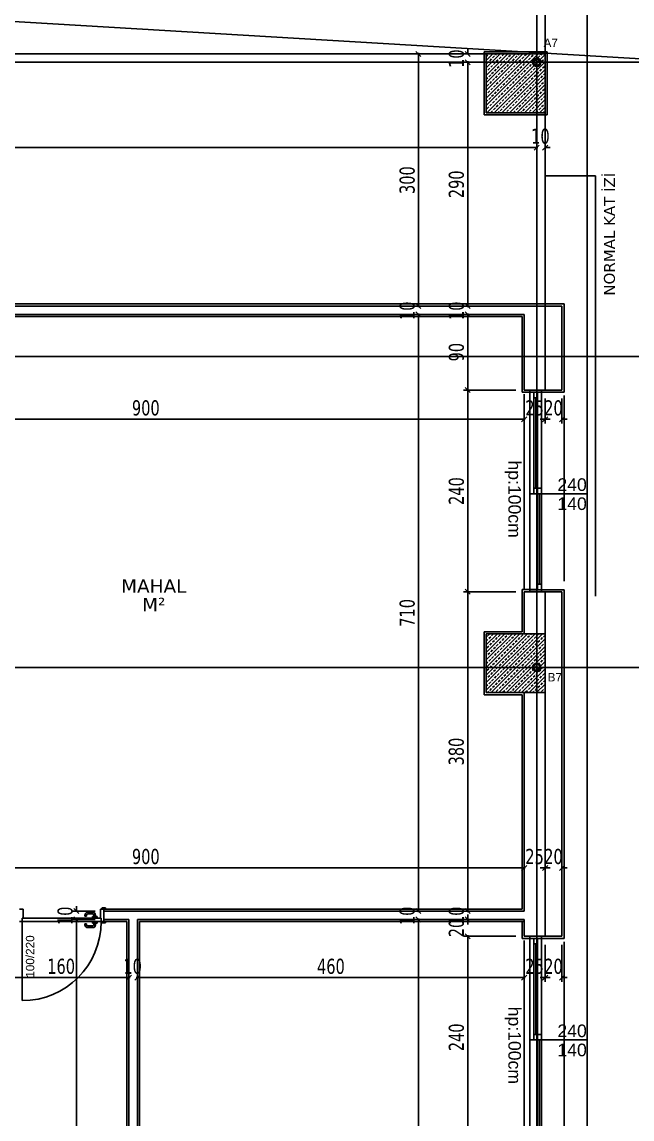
# Model space of a CAD drawing. Header units: millimetres. Extents: x 43168.9 to 43194.6, y -25545.1 to -25543.4.
# Drawn here: x 43173.2434 to 43173.3885, y -25544.0914 to -25543.8303 of the extents above; entities that cross this region are included whole.
import ezdxf
from ezdxf.enums import TextEntityAlignment as Align

# ---------------------------------------------------------------- set-up
doc = ezdxf.new("R2010")
doc.units = ezdxf.units.MM
doc.header["$LTSCALE"] = 200
for name, pattern in [('DASHDOT', [1, 0.5, -0.25, 0, -0.25]), ('DASHDOT2', [0.5, 0.25, -0.125, 0, -0.125]), ('DOT2', [0.125, 0, -0.125])]:
    doc.linetypes.add(name, pattern=pattern)
for name, color, linetype in [('aks_sgh', 5, 'DASHDOT2'), ('cam_sgh', 1, 'Continuous'), ('dograma_sgh', 43, 'Continuous'), ('duv_sgh', 4, 'Continuous'), ('gor-4_sgh', 17, 'Continuous'), ('izd.tas.ust_sgh', 213, 'DOT2'), ('kolon-b.a_sgh', 6, 'Continuous'), ('olcudis_sgh', 185, 'Continuous'), ('olcuic_sgh', 183, 'Continuous'), ('poz_sgh', 12, 'Continuous'), ('siva_sgh', 145, 'Continuous'), ('tarama-betonarme_sgh', 223, 'Continuous'), ('yapi-yaklasma_sgh', 41, 'DASHDOT'), ('yazi-merdi_sgh', 9, 'Continuous')]:
    doc.layers.add(name, color=color, linetype=linetype)
doc.styles.add('1-200', font='arial.ttf', dxfattribs={"height": 60})
doc.styles.add('dim', font='VERDANA.TTF', dxfattribs={"width": 0.7})
doc.styles.add('text1', font='VERDANA.TTF')
doc.styles.add('text2', font='arial.ttf')

msp = doc.modelspace()

# ---------------------------------------------------------------- hatches: boundary and pattern name
h = msp.add_hatch(color=256)
edge = h.paths.add_edge_path()
edge.add_arc((43173.36588, -25543.83992), 0.001, 0, 360)
edge = h.paths.add_edge_path(flags=16)
edge.add_arc((43173.36588, -25543.83992), 0.00075, 0, 360)
h = msp.add_hatch(color=256)
edge = h.paths.add_edge_path()
edge.add_arc((43173.36588, -25543.98392), 0.001, 0, 360)
edge = h.paths.add_edge_path(flags=16)
edge.add_arc((43173.36588, -25543.98392), 0.00075, 0, 360)

# ---------------------------------------------------------------- linework, layer by layer
at = {"color": 0, "linetype": 'ByBlock', "lineweight": -2}
for p, q in [((43173.33834, -25543.83852), (43173.33714, -25543.83732)), ((43173.34885, -25543.83732), (43173.35005, -25543.83852)), ((43173.35005, -25543.84052), (43173.34885, -25543.83932)), ((43173.35005, -25543.84052), (43173.34885, -25543.83932)), ((43173.36608, -25543.83972), (43173.36568, -25543.83972)), ((43173.36568, -25543.83972), (43173.36568, -25543.84012)), ((43173.36568, -25543.84012), (43173.36608, -25543.84012)), ((43173.36595, -25543.83985), (43173.36581, -25543.83999)), ((43173.36595, -25543.83999), (43173.36581, -25543.83985)), ((43173.36608, -25543.84012), (43173.36608, -25543.83972)), ((43173.36528, -25543.8608), (43173.36648, -25543.8596)), ((43173.36528, -25543.8608), (43173.36648, -25543.8596)), ((43173.36848, -25543.8596), (43173.36728, -25543.8608)), ((43173.33714, -25543.89732), (43173.33834, -25543.89852)), ((43173.33714, -25543.89732), (43173.33834, -25543.89852)), ((43173.33834, -25543.90052), (43173.33714, -25543.89932)), ((43173.33834, -25543.90052), (43173.33714, -25543.89932)), ((43173.34885, -25543.89732), (43173.35005, -25543.89852)), ((43173.34885, -25543.89732), (43173.35005, -25543.89852)), ((43173.35005, -25543.90052), (43173.34885, -25543.89932)), ((43173.35005, -25543.90052), (43173.34885, -25543.89932)), ((43173.34885, -25543.91732), (43173.35005, -25543.91852)), ((43173.35005, -25543.91852), (43173.34885, -25543.91732)), ((43173.36228, -25543.92546), (43173.36348, -25543.92426)), ((43173.36228, -25543.92546), (43173.36348, -25543.92426)), ((43173.36728, -25543.92546), (43173.36848, -25543.92426)), ((43173.36848, -25543.92426), (43173.36728, -25543.92546)), ((43173.37248, -25543.92426), (43173.37128, -25543.92546)), ((43173.34885, -25543.96532), (43173.35005, -25543.96652)), ((43173.35005, -25543.96652), (43173.34885, -25543.96532)), ((43173.36608, -25543.98372), (43173.36568, -25543.98372)), ((43173.36568, -25543.98372), (43173.36568, -25543.98412)), ((43173.36568, -25543.98412), (43173.36608, -25543.98412)), ((43173.36595, -25543.98385), (43173.36581, -25543.98399)), ((43173.36595, -25543.98399), (43173.36581, -25543.98385)), ((43173.36608, -25543.98412), (43173.36608, -25543.98372)), ((43173.36228, -25544.03223), (43173.36348, -25544.03103)), ((43173.36228, -25544.03223), (43173.36348, -25544.03103)), ((43173.36848, -25544.03103), (43173.36728, -25544.03223)), ((43173.36728, -25544.03223), (43173.36848, -25544.03103)), ((43173.37248, -25544.03103), (43173.37128, -25544.03223)), ((43173.25578, -25544.04132), (43173.25698, -25544.04252)), ((43173.33714, -25544.04132), (43173.33834, -25544.04252)), ((43173.33714, -25544.04132), (43173.33834, -25544.04252)), ((43173.34885, -25544.04132), (43173.35005, -25544.04252)), ((43173.34885, -25544.04132), (43173.35005, -25544.04252)), ((43173.25698, -25544.04452), (43173.25578, -25544.04332)), ((43173.25698, -25544.04452), (43173.25578, -25544.04332)), ((43173.33834, -25544.04452), (43173.33714, -25544.04332)), ((43173.33834, -25544.04452), (43173.33714, -25544.04332)), ((43173.35005, -25544.04452), (43173.34885, -25544.04332)), ((43173.34885, -25544.04332), (43173.35005, -25544.04452)), ((43173.35005, -25544.04852), (43173.34885, -25544.04732)), ((43173.35005, -25544.04852), (43173.34885, -25544.04732)), ((43173.26828, -25544.05836), (43173.26948, -25544.05716)), ((43173.26828, -25544.05836), (43173.26948, -25544.05716)), ((43173.27148, -25544.05716), (43173.27028, -25544.05836)), ((43173.27148, -25544.05716), (43173.27028, -25544.05836)), ((43173.36228, -25544.05836), (43173.36348, -25544.05716)), ((43173.36228, -25544.05836), (43173.36348, -25544.05716)), ((43173.36728, -25544.05836), (43173.36848, -25544.05716)), ((43173.36848, -25544.05716), (43173.36728, -25544.05836)), ((43173.37248, -25544.05716), (43173.37128, -25544.05836))]:
    msp.add_line(p, q, dxfattribs=at)
at = {"color": 0, "linetype": 'Continuous', "lineweight": -2}
for centre, radius in [((43173.36588, -25543.83992), 0.001), ((43173.36588, -25543.83992), 0.00075), ((43173.36588, -25543.98392), 0.001), ((43173.36588, -25543.98392), 0.00075)]:
    msp.add_circle(centre, radius, dxfattribs=at)
at = {"layer": 'aks_sgh'}
for p, q in [((43173.36588, -25543.74092), (43173.36588, -25544.60992)), ((43173.37788, -25543.74092), (43173.37788, -25544.60992)), ((43173.44688, -25543.83992), (43172.64488, -25543.83992)), ((43173.44688, -25543.90991), (43172.64488, -25543.90991)), ((43173.44688, -25543.98392), (43172.64488, -25543.98392))]:
    msp.add_line(p, q, dxfattribs=at)
at = {"layer": 'cam_sgh'}
for p, q in [((43173.19288, -25543.83792), (43173.35388, -25543.83792)), ((43173.19288, -25543.83992), (43173.35388, -25543.83992)), ((43173.36588, -25543.89792), (43173.36588, -25543.85192)), ((43173.36788, -25543.89792), (43173.36788, -25543.85192)), ((43173.36588, -25543.89792), (43173.36588, -25543.86292)), ((43173.36564, -25543.94125), (43173.36564, -25543.91974)), ((43173.36652, -25543.9641), (43173.36652, -25543.94258)), ((43173.36564, -25544.07125), (43173.36564, -25544.04974)), ((43173.36652, -25544.0941), (43173.36652, -25544.07258))]:
    msp.add_line(p, q, dxfattribs=at)
at = {"layer": 'dograma_sgh'}
for p, q in [((43173.36424, -25543.91792), (43173.36424, -25543.91841)), ((43173.36697, -25543.91792), (43173.36424, -25543.91792)), ((43173.36424, -25543.91841), (43173.36697, -25543.91841)), ((43173.36515, -25543.91974), (43173.36515, -25543.91841)), ((43173.36515, -25543.91841), (43173.36606, -25543.91841)), ((43173.36606, -25543.91974), (43173.36515, -25543.91974)), ((43173.36606, -25543.91841), (43173.36606, -25543.91974)), ((43173.36697, -25543.91841), (43173.36697, -25543.91792)), ((43173.36515, -25543.94258), (43173.36515, -25543.94125)), ((43173.36515, -25543.94125), (43173.36606, -25543.94125)), ((43173.36606, -25543.94258), (43173.36515, -25543.94258)), ((43173.36606, -25543.94125), (43173.36606, -25543.94258)), ((43173.36606, -25543.94258), (43173.36606, -25543.94125)), ((43173.36606, -25543.94125), (43173.36697, -25543.94125)), ((43173.36697, -25543.94258), (43173.36606, -25543.94258)), ((43173.36697, -25543.94125), (43173.36697, -25543.94258)), ((43173.36606, -25543.96543), (43173.36606, -25543.9641)), ((43173.36606, -25543.9641), (43173.36697, -25543.9641)), ((43173.36697, -25543.9641), (43173.36697, -25543.96543)), ((43173.36424, -25543.96543), (43173.36424, -25543.96592)), ((43173.36697, -25543.96543), (43173.36424, -25543.96543)), ((43173.36424, -25543.96592), (43173.36697, -25543.96592)), ((43173.36697, -25543.96543), (43173.36606, -25543.96543)), ((43173.36697, -25543.96592), (43173.36697, -25543.96543)), ((43173.24368, -25544.04142), (43173.24288, -25544.04142)), ((43173.24368, -25544.04362), (43173.24368, -25544.04142)), ((43173.25839, -25544.04312), (43173.25839, -25544.04288)), ((43173.25879, -25544.04288), (43173.25879, -25544.04312)), ((43173.25909, -25544.04218), (43173.26023, -25544.04218)), ((43173.26023, -25544.04258), (43173.25909, -25544.04258)), ((43173.26053, -25544.04322), (43173.26053, -25544.04288)), ((43173.26093, -25544.04288), (43173.26093, -25544.04322)), ((43173.26208, -25544.04362), (43173.26208, -25544.04142)), ((43173.26208, -25544.04142), (43173.26288, -25544.04142)), ((43173.26248, -25544.04112), (43173.26238, -25544.04142)), ((43173.26338, -25544.04142), (43173.26238, -25544.04142)), ((43173.26328, -25544.04112), (43173.26248, -25544.04112)), ((43173.26288, -25544.04142), (43173.26288, -25544.04442)), ((43173.26328, -25544.04112), (43173.26338, -25544.04142)), ((43173.24288, -25544.04442), (43173.24348, -25544.04442)), ((43173.24348, -25544.04442), (43173.24348, -25544.04362)), ((43173.24348, -25544.04362), (43173.26228, -25544.04362)), ((43173.24348, -25544.04412), (43173.24348, -25544.04362)), ((43173.24348, -25544.04362), (43173.24368, -25544.04362)), ((43173.24348, -25544.04442), (43173.24348, -25544.04412)), ((43173.26228, -25544.04442), (43173.24348, -25544.04442)), ((43173.25879, -25544.04312), (43173.25839, -25544.04312)), ((43173.25879, -25544.04492), (43173.25839, -25544.04492)), ((43173.25839, -25544.04492), (43173.25839, -25544.04516)), ((43173.25879, -25544.04516), (43173.25879, -25544.04492)), ((43173.26023, -25544.04546), (43173.25909, -25544.04546)), ((43173.26128, -25544.04322), (43173.26018, -25544.04322)), ((43173.26018, -25544.04322), (43173.26018, -25544.04362)), ((43173.26018, -25544.04482), (43173.26018, -25544.04442)), ((43173.26128, -25544.04482), (43173.26018, -25544.04482)), ((43173.26053, -25544.04482), (43173.26053, -25544.04516)), ((43173.26093, -25544.04516), (43173.26093, -25544.04482)), ((43173.26128, -25544.04362), (43173.26128, -25544.04322)), ((43173.26128, -25544.04442), (43173.26128, -25544.04482)), ((43173.26228, -25544.04362), (43173.26208, -25544.04362)), ((43173.26228, -25544.04362), (43173.26228, -25544.04442)), ((43173.26228, -25544.04412), (43173.26228, -25544.04362)), ((43173.26228, -25544.04442), (43173.26228, -25544.04412)), ((43173.26288, -25544.04442), (43173.26228, -25544.04442)), ((43173.26248, -25544.04472), (43173.26238, -25544.04442)), ((43173.26338, -25544.04442), (43173.26238, -25544.04442)), ((43173.26328, -25544.04472), (43173.26248, -25544.04472)), ((43173.26328, -25544.04472), (43173.26338, -25544.04442)), ((43173.25909, -25544.04586), (43173.26023, -25544.04586)), ((43173.36424, -25544.04792), (43173.36424, -25544.04841)), ((43173.36697, -25544.04792), (43173.36424, -25544.04792)), ((43173.36697, -25544.04841), (43173.36697, -25544.04792)), ((43173.36424, -25544.04841), (43173.36697, -25544.04841)), ((43173.36515, -25544.04974), (43173.36515, -25544.04841)), ((43173.36515, -25544.04841), (43173.36606, -25544.04841)), ((43173.36606, -25544.04974), (43173.36515, -25544.04974)), ((43173.36606, -25544.04841), (43173.36606, -25544.04974)), ((43173.36515, -25544.07258), (43173.36515, -25544.07125)), ((43173.36515, -25544.07125), (43173.36606, -25544.07125)), ((43173.36606, -25544.07125), (43173.36606, -25544.07258)), ((43173.36606, -25544.07258), (43173.36606, -25544.07125)), ((43173.36606, -25544.07125), (43173.36697, -25544.07125)), ((43173.36697, -25544.07125), (43173.36697, -25544.07258)), ((43173.36606, -25544.07258), (43173.36515, -25544.07258)), ((43173.36697, -25544.07258), (43173.36606, -25544.07258))]:
    msp.add_line(p, q, dxfattribs=at)
at = {"layer": 'dograma_sgh', "color": 145}
msp.add_line((43173.24348, -25544.06322), (43173.24348, -25544.04442), dxfattribs=at)
at = {"layer": 'dograma_sgh'}
for centre, radius, start, end in [((43173.25909, -25544.04288), 0.0007, 90, 180), ((43173.25909, -25544.04288), 0.0003, 90, 180), ((43173.26023, -25544.04288), 0.0007, 0, 90), ((43173.26023, -25544.04288), 0.0003, 0, 90), ((43173.25909, -25544.04516), 0.0007, 180, 270), ((43173.25909, -25544.04516), 0.0003, 180, 270), ((43173.26023, -25544.04516), 0.0003, 270, 360), ((43173.26023, -25544.04516), 0.0007, 270, 360)]:
    msp.add_arc(centre, radius, start, end, dxfattribs=at)
at = {"layer": 'dograma_sgh', "color": 145}
msp.add_arc((43173.24348, -25544.04442), 0.0188, 270, 0, dxfattribs=at)
at = {"layer": 'duv_sgh'}
for p, q in [((43173.18088, -25543.89792), (43173.36288, -25543.89792)), ((43173.36288, -25543.89792), (43173.37188, -25543.89792)), ((43173.36788, -25543.89792), (43173.36788, -25543.91792)), ((43173.37188, -25543.89792), (43173.37188, -25543.91792)), ((43173.18288, -25543.89992), (43173.36288, -25543.89992)), ((43173.36288, -25543.89992), (43173.36288, -25543.91792)), ((43173.36288, -25543.91792), (43173.36788, -25543.91792)), ((43173.36788, -25543.91792), (43173.37188, -25543.91792)), ((43173.36288, -25543.96592), (43173.36288, -25543.97592)), ((43173.36288, -25543.96592), (43173.37188, -25543.96592)), ((43173.36788, -25543.96592), (43173.36788, -25543.97592)), ((43173.37188, -25543.96592), (43173.37188, -25544.04792)), ((43173.36288, -25543.98992), (43173.36288, -25544.04192)), ((43173.36788, -25543.98992), (43173.36788, -25544.04792)), ((43173.26288, -25544.04142), (43173.26288, -25544.04442)), ((43173.26288, -25544.04192), (43173.36288, -25544.04192)), ((43173.26288, -25544.04392), (43173.26888, -25544.04392)), ((43173.26888, -25544.04392), (43173.26888, -25544.13192)), ((43173.27088, -25544.04392), (43173.36288, -25544.04392)), ((43173.27088, -25544.04392), (43173.27088, -25544.13192)), ((43173.36288, -25544.04392), (43173.36288, -25544.04792)), ((43173.36288, -25544.04792), (43173.36788, -25544.04792)), ((43173.36788, -25544.04792), (43173.37188, -25544.04792))]:
    msp.add_line(p, q, dxfattribs=at)
at = {"layer": 'gor-4_sgh'}
for p, q in [((43173.36288, -25543.91892), (43173.36288, -25543.96543)), ((43173.36424, -25543.91858), (43173.36424, -25543.96543)), ((43173.36515, -25543.94125), (43173.36515, -25543.91974)), ((43173.36606, -25543.94125), (43173.36606, -25543.91974)), ((43173.36697, -25543.94125), (43173.36697, -25543.91827)), ((43173.37238, -25543.96343), (43173.37238, -25543.91925)), ((43173.36606, -25543.9641), (43173.36606, -25543.94258)), ((43173.36697, -25543.9641), (43173.36697, -25543.94258)), ((43173.36288, -25544.04892), (43173.36288, -25544.09543)), ((43173.36424, -25544.04858), (43173.36424, -25544.09543)), ((43173.36515, -25544.07125), (43173.36515, -25544.04974)), ((43173.36606, -25544.07125), (43173.36606, -25544.04974)), ((43173.36697, -25544.07125), (43173.36697, -25544.04827)), ((43173.37238, -25544.09343), (43173.37238, -25544.04925)), ((43173.36606, -25544.0941), (43173.36606, -25544.07258)), ((43173.36697, -25544.0941), (43173.36697, -25544.07258))]:
    msp.add_line(p, q, dxfattribs=at)
at = {"layer": 'izd.tas.ust_sgh'}
for p, q in [((43173.36788, -25543.80792), (43173.36788, -25543.86693)), ((43173.36788, -25543.86693), (43173.37988, -25543.86693)), ((43173.37988, -25543.86693), (43173.37988, -25544.46492))]:
    msp.add_line(p, q, dxfattribs=at)
at = {"layer": 'kolon-b.a_sgh'}
for p, q in [((43173.35388, -25543.83792), (43173.36788, -25543.83792)), ((43173.35388, -25543.85192), (43173.35388, -25543.83792)), ((43173.36788, -25543.83792), (43173.36788, -25543.85192)), ((43173.36788, -25543.85192), (43173.35388, -25543.85192)), ((43173.35388, -25543.97592), (43173.36788, -25543.97592)), ((43173.35388, -25543.98992), (43173.35388, -25543.97592)), ((43173.36788, -25543.97592), (43173.36788, -25543.98992)), ((43173.36788, -25543.98992), (43173.35388, -25543.98992))]:
    msp.add_line(p, q, dxfattribs=at)
at = {"layer": 'olcudis_sgh'}
for p, q in [((43173.18263, -25544.03163), (43173.36313, -25544.03163)), ((43173.36288, -25544.03163), (43173.36168, -25544.03163)), ((43173.36288, -25544.03992), (43173.36288, -25544.03063)), ((43173.36288, -25544.03992), (43173.36288, -25544.03063)), ((43173.36788, -25544.03163), (43173.36668, -25544.03163)), ((43173.36788, -25544.03992), (43173.36788, -25544.03063)), ((43173.36788, -25544.03992), (43173.36788, -25544.03063)), ((43173.36788, -25544.03163), (43173.36908, -25544.03163)), ((43173.37188, -25544.03992), (43173.37188, -25544.03063)), ((43173.37188, -25544.03163), (43173.37308, -25544.03163))]:
    msp.add_line(p, q, dxfattribs=at)
at = {"layer": 'olcuic_sgh'}
for p, q in [((43173.34945, -25543.83792), (43173.34945, -25543.83672)), ((43173.3398, -25543.83792), (43173.33674, -25543.83792)), ((43173.33774, -25543.83767), (43173.33774, -25543.89817)), ((43173.35188, -25543.83792), (43173.34845, -25543.83792)), ((43173.35188, -25543.83992), (43173.34845, -25543.83992)), ((43173.35188, -25543.83992), (43173.34845, -25543.83992)), ((43173.34945, -25543.83967), (43173.34945, -25543.89817)), ((43173.34945, -25543.83992), (43173.34945, -25543.84112)), ((43173.00263, -25543.8602), (43173.36613, -25543.8602)), ((43173.36588, -25543.8602), (43173.36468, -25543.8602)), ((43173.36588, -25543.8602), (43173.36588, -25543.8612)), ((43173.36588, -25543.8602), (43173.36588, -25543.8612)), ((43173.36788, -25543.8602), (43173.36788, -25543.8612)), ((43173.36788, -25543.8602), (43173.36908, -25543.8602)), ((43173.33774, -25543.89792), (43173.33774, -25543.89672)), ((43173.34945, -25543.89792), (43173.34945, -25543.89672)), ((43173.3398, -25543.89792), (43173.33674, -25543.89792)), ((43173.3398, -25543.89792), (43173.33674, -25543.89792)), ((43173.36145, -25543.89792), (43173.34845, -25543.89792)), ((43173.36145, -25543.89792), (43173.34845, -25543.89792)), ((43173.34974, -25543.89992), (43173.33674, -25543.89992)), ((43173.34974, -25543.89992), (43173.33674, -25543.89992)), ((43173.33774, -25543.89967), (43173.33774, -25544.04217)), ((43173.33774, -25543.89992), (43173.33774, -25543.90112)), ((43173.36088, -25543.89992), (43173.34845, -25543.89992)), ((43173.36088, -25543.89992), (43173.34845, -25543.89992)), ((43173.34945, -25543.89967), (43173.34945, -25543.91817)), ((43173.34945, -25543.89992), (43173.34945, -25543.90112)), ((43173.34945, -25543.91767), (43173.34945, -25543.96617)), ((43173.36088, -25543.91792), (43173.34845, -25543.91792)), ((43173.36088, -25543.91792), (43173.34845, -25543.91792)), ((43173.36288, -25543.91992), (43173.36288, -25543.92586)), ((43173.36288, -25543.91992), (43173.36288, -25543.92586)), ((43173.36788, -25543.91992), (43173.36788, -25543.92586)), ((43173.36788, -25543.91992), (43173.36788, -25543.92586)), ((43173.37188, -25543.91992), (43173.37188, -25543.92586)), ((43173.36313, -25543.92486), (43173.18263, -25543.92486)), ((43173.36288, -25543.92486), (43173.36168, -25543.92486)), ((43173.36788, -25543.92486), (43173.36668, -25543.92486)), ((43173.36788, -25543.92486), (43173.36908, -25543.92486)), ((43173.37188, -25543.92486), (43173.37308, -25543.92486)), ((43173.36088, -25543.96592), (43173.34845, -25543.96592)), ((43173.36088, -25543.96592), (43173.34845, -25543.96592)), ((43173.34945, -25543.96567), (43173.34945, -25544.04217)), ((43173.26088, -25544.04192), (43173.25538, -25544.04192)), ((43173.25638, -25544.04192), (43173.25638, -25544.04072)), ((43173.34974, -25544.04192), (43173.33674, -25544.04192)), ((43173.34974, -25544.04192), (43173.33674, -25544.04192)), ((43173.33774, -25544.04192), (43173.33774, -25544.04072)), ((43173.36088, -25544.04192), (43173.34845, -25544.04192)), ((43173.36088, -25544.04192), (43173.34845, -25544.04192)), ((43173.34945, -25544.04192), (43173.34945, -25544.04072)), ((43173.34945, -25544.04392), (43173.34945, -25544.04272)), ((43173.26088, -25544.04392), (43173.25538, -25544.04392)), ((43173.26088, -25544.04392), (43173.25538, -25544.04392)), ((43173.25638, -25544.04367), (43173.25638, -25544.15617)), ((43173.25638, -25544.04392), (43173.25638, -25544.04512)), ((43173.34974, -25544.04392), (43173.33674, -25544.04392)), ((43173.34974, -25544.04392), (43173.33674, -25544.04392)), ((43173.33774, -25544.04367), (43173.33774, -25544.15417)), ((43173.33774, -25544.04392), (43173.33774, -25544.04512)), ((43173.36088, -25544.04392), (43173.34845, -25544.04392)), ((43173.36088, -25544.04392), (43173.34845, -25544.04392)), ((43173.34945, -25544.04392), (43173.34945, -25544.04512)), ((43173.26888, -25544.04592), (43173.26888, -25544.05876)), ((43173.26888, -25544.04592), (43173.26888, -25544.05876)), ((43173.27088, -25544.04592), (43173.27088, -25544.05876)), ((43173.27088, -25544.04592), (43173.27088, -25544.05876)), ((43173.36088, -25544.04792), (43173.34845, -25544.04792)), ((43173.36088, -25544.04792), (43173.34845, -25544.04792)), ((43173.34945, -25544.04767), (43173.34945, -25544.09617)), ((43173.34945, -25544.04792), (43173.34945, -25544.04912)), ((43173.36288, -25544.04992), (43173.36288, -25544.05876)), ((43173.36288, -25544.04992), (43173.36288, -25544.05876)), ((43173.36788, -25544.04992), (43173.36788, -25544.05876)), ((43173.36788, -25544.04992), (43173.36788, -25544.05876)), ((43173.37188, -25544.04992), (43173.37188, -25544.05876)), ((43173.26913, -25544.05776), (43173.23663, -25544.05776)), ((43173.26888, -25544.05776), (43173.26768, -25544.05776)), ((43173.36313, -25544.05776), (43173.27063, -25544.05776)), ((43173.27088, -25544.05776), (43173.27208, -25544.05776)), ((43173.36288, -25544.05776), (43173.36168, -25544.05776)), ((43173.36788, -25544.05776), (43173.36668, -25544.05776)), ((43173.36788, -25544.05776), (43173.36908, -25544.05776)), ((43173.37188, -25544.05776), (43173.37308, -25544.05776))]:
    msp.add_line(p, q, dxfattribs=at)
at = {"layer": 'poz_sgh'}
for p, q in [((43173.36439, -25543.94258), (43173.37797, -25543.94258)), ((43173.36439, -25544.07258), (43173.37797, -25544.07258))]:
    msp.add_line(p, q, dxfattribs=at)
at = {"layer": 'siva_sgh'}
for p, q in [((43173.35338, -25543.83742), (43173.36838, -25543.83742)), ((43173.35338, -25543.85242), (43173.35338, -25543.83742)), ((43173.36838, -25543.83742), (43173.36838, -25543.85242)), ((43173.36838, -25543.85242), (43173.35338, -25543.85242)), ((43173.18088, -25543.89742), (43173.37188, -25543.89742)), ((43173.37188, -25543.89742), (43173.37238, -25543.89742)), ((43173.37238, -25543.89742), (43173.37238, -25543.91792)), ((43173.36238, -25543.90042), (43173.18338, -25543.90042)), ((43173.36238, -25543.90042), (43173.36238, -25543.91792)), ((43173.36238, -25543.91792), (43173.36238, -25543.91842)), ((43173.36238, -25543.91842), (43173.36515, -25543.91842)), ((43173.37238, -25543.91842), (43173.36606, -25543.91842)), ((43173.37238, -25543.91792), (43173.37238, -25543.91842)), ((43173.36238, -25543.97542), (43173.36238, -25543.96542)), ((43173.36238, -25543.96542), (43173.36606, -25543.96542)), ((43173.36697, -25543.96543), (43173.37188, -25543.96543)), ((43173.37188, -25543.96543), (43173.37238, -25543.96543)), ((43173.37238, -25543.96543), (43173.37238, -25544.04792)), ((43173.35338, -25543.99042), (43173.35338, -25543.97542)), ((43173.35338, -25543.97542), (43173.36238, -25543.97542)), ((43173.36238, -25543.99042), (43173.35338, -25543.99042)), ((43173.36238, -25544.04142), (43173.36238, -25543.99042)), ((43173.26288, -25544.04142), (43173.36238, -25544.04142)), ((43173.26288, -25544.04442), (43173.26838, -25544.04442)), ((43173.26838, -25544.04442), (43173.26838, -25544.13192)), ((43173.36288, -25544.04442), (43173.27138, -25544.04442)), ((43173.27138, -25544.04442), (43173.27138, -25544.13192)), ((43173.36238, -25544.04442), (43173.36238, -25544.04842)), ((43173.37238, -25544.04792), (43173.37238, -25544.04842)), ((43173.36238, -25544.04842), (43173.36515, -25544.04842)), ((43173.37238, -25544.04842), (43173.36697, -25544.04842))]:
    msp.add_line(p, q, dxfattribs=at)
at = {"layer": 'tarama-betonarme_sgh'}
for p, q in [((43173.35388, -25543.83945), (43173.35541, -25543.83792)), ((43173.35388, -25543.84125), (43173.35721, -25543.83792)), ((43173.35388, -25543.84304), (43173.359, -25543.83792)), ((43173.35388, -25543.84484), (43173.3608, -25543.83792)), ((43173.35388, -25543.84663), (43173.36259, -25543.83792)), ((43173.35388, -25543.84843), (43173.36439, -25543.83792)), ((43173.35388, -25543.85023), (43173.36619, -25543.83792)), ((43173.35388, -25543.83855), (43173.35424, -25543.83819)), ((43173.35398, -25543.85192), (43173.36788, -25543.83802)), ((43173.35447, -25543.83796), (43173.35451, -25543.83792)), ((43173.35469, -25543.83953), (43173.35514, -25543.83909)), ((43173.35537, -25543.83886), (43173.35582, -25543.83841)), ((43173.35604, -25543.83819), (43173.35631, -25543.83792)), ((43173.35626, -25543.83976), (43173.35671, -25543.83931)), ((43173.35694, -25543.83909), (43173.35739, -25543.83864)), ((43173.35761, -25543.83841), (43173.35806, -25543.83796)), ((43173.35851, -25543.83931), (43173.35896, -25543.83886)), ((43173.35918, -25543.83864), (43173.35963, -25543.83819)), ((43173.35986, -25543.83796), (43173.3599, -25543.83792)), ((43173.36008, -25543.83953), (43173.36053, -25543.83909)), ((43173.36075, -25543.83886), (43173.3612, -25543.83841)), ((43173.36143, -25543.83819), (43173.3617, -25543.83792)), ((43173.36165, -25543.83976), (43173.3621, -25543.83931)), ((43173.36233, -25543.83909), (43173.36277, -25543.83864)), ((43173.363, -25543.83841), (43173.36345, -25543.83796)), ((43173.3639, -25543.83931), (43173.36435, -25543.83886)), ((43173.36457, -25543.83864), (43173.36502, -25543.83819)), ((43173.36524, -25543.83796), (43173.36529, -25543.83792)), ((43173.36547, -25543.83953), (43173.36592, -25543.83909)), ((43173.36614, -25543.83886), (43173.36659, -25543.83841)), ((43173.36682, -25543.83819), (43173.36708, -25543.83792)), ((43173.36704, -25543.83976), (43173.36749, -25543.83931)), ((43173.36771, -25543.83909), (43173.36788, -25543.83892)), ((43173.35402, -25543.84021), (43173.35447, -25543.83976)), ((43173.35424, -25543.84178), (43173.35469, -25543.84133)), ((43173.35492, -25543.84111), (43173.35537, -25543.84066)), ((43173.35559, -25543.84043), (43173.35604, -25543.83998)), ((43173.35578, -25543.85192), (43173.36788, -25543.83982)), ((43173.35582, -25543.842), (43173.35626, -25543.84156)), ((43173.35649, -25543.84133), (43173.35694, -25543.84088)), ((43173.35716, -25543.84066), (43173.35761, -25543.84021)), ((43173.35739, -25543.84223), (43173.35784, -25543.84178)), ((43173.35757, -25543.85192), (43173.36788, -25543.84161)), ((43173.35784, -25543.83998), (43173.35828, -25543.83953)), ((43173.35806, -25543.84156), (43173.35851, -25543.84111)), ((43173.35873, -25543.84088), (43173.35918, -25543.84043)), ((43173.35941, -25543.84021), (43173.35986, -25543.83976)), ((43173.35963, -25543.84178), (43173.36008, -25543.84133)), ((43173.36031, -25543.84111), (43173.36075, -25543.84066)), ((43173.36098, -25543.84043), (43173.36143, -25543.83998)), ((43173.3612, -25543.842), (43173.36165, -25543.84156)), ((43173.36188, -25543.84133), (43173.36233, -25543.84088)), ((43173.36255, -25543.84066), (43173.363, -25543.84021)), ((43173.36277, -25543.84223), (43173.36322, -25543.84178)), ((43173.36322, -25543.83998), (43173.36367, -25543.83953)), ((43173.36345, -25543.84156), (43173.3639, -25543.84111)), ((43173.36412, -25543.84088), (43173.36457, -25543.84043)), ((43173.3648, -25543.84021), (43173.36524, -25543.83976)), ((43173.36502, -25543.84178), (43173.36547, -25543.84133)), ((43173.36569, -25543.84111), (43173.36614, -25543.84066)), ((43173.36637, -25543.84043), (43173.36682, -25543.83998)), ((43173.36659, -25543.842), (43173.36704, -25543.84156)), ((43173.36726, -25543.84133), (43173.36771, -25543.84088)), ((43173.35388, -25543.84214), (43173.35402, -25543.842)), ((43173.35388, -25543.84394), (43173.35424, -25543.84358)), ((43173.35447, -25543.84335), (43173.35492, -25543.8429)), ((43173.35469, -25543.84492), (43173.35514, -25543.84447)), ((43173.35514, -25543.84268), (43173.35559, -25543.84223)), ((43173.35537, -25543.84425), (43173.35582, -25543.8438)), ((43173.35604, -25543.84358), (43173.35649, -25543.84313)), ((43173.35671, -25543.8429), (43173.35716, -25543.84245)), ((43173.35694, -25543.84447), (43173.35739, -25543.84402)), ((43173.35761, -25543.8438), (43173.35806, -25543.84335)), ((43173.35828, -25543.84313), (43173.35873, -25543.84268)), ((43173.35851, -25543.8447), (43173.35896, -25543.84425)), ((43173.35896, -25543.84245), (43173.35941, -25543.842)), ((43173.35918, -25543.84402), (43173.35963, -25543.84358)), ((43173.35937, -25543.85192), (43173.36788, -25543.84341)), ((43173.35986, -25543.84335), (43173.36031, -25543.8429)), ((43173.36008, -25543.84492), (43173.36053, -25543.84447)), ((43173.36053, -25543.84268), (43173.36098, -25543.84223)), ((43173.36075, -25543.84425), (43173.3612, -25543.8438)), ((43173.36143, -25543.84358), (43173.36188, -25543.84313)), ((43173.3621, -25543.8429), (43173.36255, -25543.84245)), ((43173.36233, -25543.84447), (43173.36277, -25543.84402)), ((43173.363, -25543.8438), (43173.36345, -25543.84335)), ((43173.36367, -25543.84313), (43173.36412, -25543.84268)), ((43173.3639, -25543.8447), (43173.36435, -25543.84425)), ((43173.36435, -25543.84245), (43173.3648, -25543.842)), ((43173.36457, -25543.84402), (43173.36502, -25543.84358)), ((43173.36524, -25543.84335), (43173.36569, -25543.8429)), ((43173.36547, -25543.84492), (43173.36592, -25543.84447)), ((43173.36592, -25543.84268), (43173.36637, -25543.84223)), ((43173.36614, -25543.84425), (43173.36659, -25543.8438)), ((43173.36682, -25543.84358), (43173.36726, -25543.84313)), ((43173.36749, -25543.8429), (43173.36788, -25543.84251)), ((43173.36771, -25543.84447), (43173.36788, -25543.84431)), ((43173.35402, -25543.8456), (43173.35447, -25543.84515)), ((43173.35424, -25543.84717), (43173.35469, -25543.84672)), ((43173.35492, -25543.84649), (43173.35537, -25543.84605)), ((43173.35559, -25543.84582), (43173.35604, -25543.84537)), ((43173.35582, -25543.84739), (43173.35626, -25543.84694)), ((43173.35626, -25543.84515), (43173.35671, -25543.8447)), ((43173.35649, -25543.84672), (43173.35694, -25543.84627)), ((43173.35716, -25543.84605), (43173.35761, -25543.8456)), ((43173.35739, -25543.84762), (43173.35784, -25543.84717)), ((43173.35784, -25543.84537), (43173.35828, -25543.84492)), ((43173.35806, -25543.84694), (43173.35851, -25543.84649)), ((43173.35873, -25543.84627), (43173.35918, -25543.84582)), ((43173.35941, -25543.8456), (43173.35986, -25543.84515)), ((43173.35963, -25543.84717), (43173.36008, -25543.84672)), ((43173.36031, -25543.84649), (43173.36075, -25543.84605)), ((43173.36098, -25543.84582), (43173.36143, -25543.84537)), ((43173.36117, -25543.85192), (43173.36788, -25543.84521)), ((43173.3612, -25543.84739), (43173.36165, -25543.84694)), ((43173.36165, -25543.84515), (43173.3621, -25543.8447)), ((43173.36188, -25543.84672), (43173.36233, -25543.84627)), ((43173.36255, -25543.84605), (43173.363, -25543.8456)), ((43173.36277, -25543.84762), (43173.36322, -25543.84717)), ((43173.36296, -25543.85192), (43173.36788, -25543.847)), ((43173.36322, -25543.84537), (43173.36367, -25543.84492)), ((43173.36345, -25543.84694), (43173.3639, -25543.84649)), ((43173.36412, -25543.84627), (43173.36457, -25543.84582)), ((43173.3648, -25543.8456), (43173.36524, -25543.84515)), ((43173.36502, -25543.84717), (43173.36547, -25543.84672)), ((43173.36569, -25543.84649), (43173.36614, -25543.84605)), ((43173.36637, -25543.84582), (43173.36682, -25543.84537)), ((43173.36659, -25543.84739), (43173.36704, -25543.84694)), ((43173.36704, -25543.84515), (43173.36749, -25543.8447)), ((43173.36726, -25543.84672), (43173.36771, -25543.84627)), ((43173.35388, -25543.84753), (43173.35402, -25543.84739)), ((43173.35388, -25543.84933), (43173.35424, -25543.84896)), ((43173.35447, -25543.84874), (43173.35492, -25543.84829)), ((43173.35514, -25543.84807), (43173.35559, -25543.84762)), ((43173.35537, -25543.84964), (43173.35582, -25543.84919)), ((43173.35604, -25543.84896), (43173.35649, -25543.84851)), ((43173.35671, -25543.84829), (43173.35716, -25543.84784)), ((43173.35694, -25543.84986), (43173.35739, -25543.84941)), ((43173.35761, -25543.84919), (43173.35806, -25543.84874)), ((43173.35828, -25543.84851), (43173.35873, -25543.84807)), ((43173.35851, -25543.85009), (43173.35896, -25543.84964)), ((43173.35896, -25543.84784), (43173.35941, -25543.84739)), ((43173.35918, -25543.84941), (43173.35963, -25543.84896)), ((43173.35986, -25543.84874), (43173.36031, -25543.84829)), ((43173.36053, -25543.84807), (43173.36098, -25543.84762)), ((43173.36075, -25543.84964), (43173.3612, -25543.84919)), ((43173.36143, -25543.84896), (43173.36188, -25543.84851)), ((43173.3621, -25543.84829), (43173.36255, -25543.84784)), ((43173.36233, -25543.84986), (43173.36277, -25543.84941)), ((43173.363, -25543.84919), (43173.36345, -25543.84874)), ((43173.36367, -25543.84851), (43173.36412, -25543.84807)), ((43173.3639, -25543.85009), (43173.36435, -25543.84964)), ((43173.36435, -25543.84784), (43173.3648, -25543.84739)), ((43173.36457, -25543.84941), (43173.36502, -25543.84896)), ((43173.36476, -25543.85192), (43173.36788, -25543.8488)), ((43173.36524, -25543.84874), (43173.36569, -25543.84829)), ((43173.36592, -25543.84807), (43173.36637, -25543.84762)), ((43173.36614, -25543.84964), (43173.36659, -25543.84919)), ((43173.36682, -25543.84896), (43173.36726, -25543.84851)), ((43173.36749, -25543.84829), (43173.36788, -25543.8479)), ((43173.36771, -25543.84986), (43173.36788, -25543.8497)), ((43173.35402, -25543.85098), (43173.35447, -25543.85054)), ((43173.35469, -25543.85031), (43173.35514, -25543.84986)), ((43173.35492, -25543.85188), (43173.35537, -25543.85143)), ((43173.35559, -25543.85121), (43173.35604, -25543.85076)), ((43173.35626, -25543.85054), (43173.35671, -25543.85009)), ((43173.35668, -25543.85192), (43173.35694, -25543.85166)), ((43173.35716, -25543.85143), (43173.35761, -25543.85098)), ((43173.35784, -25543.85076), (43173.35828, -25543.85031)), ((43173.35847, -25543.85192), (43173.35851, -25543.85188)), ((43173.35873, -25543.85166), (43173.35918, -25543.85121)), ((43173.35941, -25543.85098), (43173.35986, -25543.85054)), ((43173.36008, -25543.85031), (43173.36053, -25543.84986)), ((43173.36031, -25543.85188), (43173.36075, -25543.85143)), ((43173.36098, -25543.85121), (43173.36143, -25543.85076)), ((43173.36165, -25543.85054), (43173.3621, -25543.85009)), ((43173.36206, -25543.85192), (43173.36233, -25543.85166)), ((43173.36255, -25543.85143), (43173.363, -25543.85098)), ((43173.36322, -25543.85076), (43173.36367, -25543.85031)), ((43173.36386, -25543.85192), (43173.3639, -25543.85188)), ((43173.36412, -25543.85166), (43173.36457, -25543.85121)), ((43173.3648, -25543.85098), (43173.36524, -25543.85054)), ((43173.36547, -25543.85031), (43173.36592, -25543.84986)), ((43173.36569, -25543.85188), (43173.36614, -25543.85143)), ((43173.36637, -25543.85121), (43173.36682, -25543.85076)), ((43173.36655, -25543.85192), (43173.36788, -25543.85059)), ((43173.36704, -25543.85054), (43173.36749, -25543.85009)), ((43173.36745, -25543.85192), (43173.36771, -25543.85166)), ((43173.35388, -25543.97675), (43173.35471, -25543.97592)), ((43173.35388, -25543.97854), (43173.3565, -25543.97592)), ((43173.35388, -25543.98034), (43173.3583, -25543.97592)), ((43173.35388, -25543.98213), (43173.36009, -25543.97592)), ((43173.35388, -25543.98393), (43173.36189, -25543.97592)), ((43173.35388, -25543.98573), (43173.36369, -25543.97592)), ((43173.35388, -25543.98752), (43173.36548, -25543.97592)), ((43173.35388, -25543.98932), (43173.36728, -25543.97592)), ((43173.35388, -25543.97764), (43173.35424, -25543.97728)), ((43173.35447, -25543.97705), (43173.35492, -25543.97661)), ((43173.35507, -25543.98992), (43173.36788, -25543.97711)), ((43173.35514, -25543.97638), (43173.35559, -25543.97593)), ((43173.35537, -25543.97795), (43173.35582, -25543.9775)), ((43173.35604, -25543.97728), (43173.35649, -25543.97683)), ((43173.35671, -25543.97661), (43173.35716, -25543.97616)), ((43173.35694, -25543.97818), (43173.35739, -25543.97773)), ((43173.35739, -25543.97593), (43173.3574, -25543.97592)), ((43173.35761, -25543.9775), (43173.35806, -25543.97705)), ((43173.35828, -25543.97683), (43173.35873, -25543.97638)), ((43173.35896, -25543.97616), (43173.3592, -25543.97592)), ((43173.35918, -25543.97773), (43173.35963, -25543.97728)), ((43173.35986, -25543.97705), (43173.36031, -25543.97661)), ((43173.36053, -25543.97638), (43173.36098, -25543.97593)), ((43173.36075, -25543.97795), (43173.3612, -25543.9775)), ((43173.36143, -25543.97728), (43173.36188, -25543.97683)), ((43173.3621, -25543.97661), (43173.36255, -25543.97616)), ((43173.36233, -25543.97818), (43173.36277, -25543.97773)), ((43173.36277, -25543.97593), (43173.36279, -25543.97592)), ((43173.363, -25543.9775), (43173.36345, -25543.97705)), ((43173.36367, -25543.97683), (43173.36412, -25543.97638)), ((43173.36435, -25543.97616), (43173.36458, -25543.97592)), ((43173.36457, -25543.97773), (43173.36502, -25543.97728)), ((43173.36524, -25543.97705), (43173.36569, -25543.97661)), ((43173.36592, -25543.97638), (43173.36637, -25543.97593)), ((43173.36614, -25543.97795), (43173.36659, -25543.9775)), ((43173.36682, -25543.97728), (43173.36726, -25543.97683)), ((43173.36749, -25543.97661), (43173.36788, -25543.97622)), ((43173.35402, -25543.9793), (43173.35447, -25543.97885)), ((43173.35469, -25543.97863), (43173.35514, -25543.97818)), ((43173.35492, -25543.9802), (43173.35537, -25543.97975)), ((43173.35559, -25543.97952), (43173.35604, -25543.97908)), ((43173.35626, -25543.97885), (43173.35671, -25543.9784)), ((43173.35649, -25543.98042), (43173.35694, -25543.97997)), ((43173.35687, -25543.98992), (43173.36788, -25543.97891)), ((43173.35716, -25543.97975), (43173.35761, -25543.9793)), ((43173.35784, -25543.97908), (43173.35828, -25543.97863)), ((43173.35806, -25543.98065), (43173.35851, -25543.9802)), ((43173.35851, -25543.9784), (43173.35896, -25543.97795)), ((43173.35873, -25543.97997), (43173.35918, -25543.97952)), ((43173.35941, -25543.9793), (43173.35986, -25543.97885)), ((43173.36008, -25543.97863), (43173.36053, -25543.97818)), ((43173.36031, -25543.9802), (43173.36075, -25543.97975)), ((43173.36098, -25543.97952), (43173.36143, -25543.97908)), ((43173.36165, -25543.97885), (43173.3621, -25543.9784)), ((43173.36188, -25543.98042), (43173.36233, -25543.97997)), ((43173.36255, -25543.97975), (43173.363, -25543.9793)), ((43173.36322, -25543.97908), (43173.36367, -25543.97863)), ((43173.36345, -25543.98065), (43173.3639, -25543.9802)), ((43173.3639, -25543.9784), (43173.36435, -25543.97795)), ((43173.36412, -25543.97997), (43173.36457, -25543.97952)), ((43173.3648, -25543.9793), (43173.36524, -25543.97885)), ((43173.36547, -25543.97863), (43173.36592, -25543.97818)), ((43173.36569, -25543.9802), (43173.36614, -25543.97975)), ((43173.36637, -25543.97952), (43173.36682, -25543.97908)), ((43173.36704, -25543.97885), (43173.36749, -25543.9784)), ((43173.36726, -25543.98042), (43173.36771, -25543.97997)), ((43173.36771, -25543.97818), (43173.36788, -25543.97801)), ((43173.35388, -25543.98124), (43173.35402, -25543.9811)), ((43173.35388, -25543.98303), (43173.35424, -25543.98267)), ((43173.35424, -25543.98087), (43173.35469, -25543.98042)), ((43173.35447, -25543.98244), (43173.35492, -25543.98199)), ((43173.35514, -25543.98177), (43173.35559, -25543.98132)), ((43173.35537, -25543.98334), (43173.35582, -25543.98289)), ((43173.35582, -25543.9811), (43173.35626, -25543.98065)), ((43173.35604, -25543.98267), (43173.35649, -25543.98222)), ((43173.35671, -25543.98199), (43173.35716, -25543.98155)), ((43173.35739, -25543.98132), (43173.35784, -25543.98087)), ((43173.35761, -25543.98289), (43173.35806, -25543.98244)), ((43173.35828, -25543.98222), (43173.35873, -25543.98177)), ((43173.35867, -25543.98992), (43173.36788, -25543.98071)), ((43173.35896, -25543.98155), (43173.35941, -25543.9811)), ((43173.35918, -25543.98312), (43173.35963, -25543.98267)), ((43173.35963, -25543.98087), (43173.36008, -25543.98042)), ((43173.35986, -25543.98244), (43173.36031, -25543.98199)), ((43173.36046, -25543.98992), (43173.36788, -25543.9825)), ((43173.36053, -25543.98177), (43173.36098, -25543.98132)), ((43173.36075, -25543.98334), (43173.3612, -25543.98289)), ((43173.3612, -25543.9811), (43173.36165, -25543.98065)), ((43173.36143, -25543.98267), (43173.36188, -25543.98222)), ((43173.3621, -25543.98199), (43173.36255, -25543.98155)), ((43173.36277, -25543.98132), (43173.36322, -25543.98087)), ((43173.363, -25543.98289), (43173.36345, -25543.98244)), ((43173.36367, -25543.98222), (43173.36412, -25543.98177)), ((43173.36435, -25543.98155), (43173.3648, -25543.9811)), ((43173.36457, -25543.98312), (43173.36502, -25543.98267)), ((43173.36502, -25543.98087), (43173.36547, -25543.98042)), ((43173.36524, -25543.98244), (43173.36569, -25543.98199)), ((43173.36592, -25543.98177), (43173.36637, -25543.98132)), ((43173.36614, -25543.98334), (43173.36659, -25543.98289)), ((43173.36659, -25543.9811), (43173.36704, -25543.98065)), ((43173.36682, -25543.98267), (43173.36726, -25543.98222)), ((43173.36749, -25543.98199), (43173.36788, -25543.9816)), ((43173.35402, -25543.98469), (43173.35447, -25543.98424)), ((43173.35469, -25543.98401), (43173.35514, -25543.98357)), ((43173.35492, -25543.98559), (43173.35537, -25543.98514)), ((43173.35559, -25543.98491), (43173.35604, -25543.98446)), ((43173.35626, -25543.98424), (43173.35671, -25543.98379)), ((43173.35649, -25543.98581), (43173.35694, -25543.98536)), ((43173.35694, -25543.98357), (43173.35739, -25543.98312)), ((43173.35716, -25543.98514), (43173.35761, -25543.98469)), ((43173.35784, -25543.98446), (43173.35828, -25543.98401)), ((43173.35851, -25543.98379), (43173.35896, -25543.98334)), ((43173.35873, -25543.98536), (43173.35918, -25543.98491)), ((43173.35941, -25543.98469), (43173.35986, -25543.98424)), ((43173.36008, -25543.98401), (43173.36053, -25543.98357)), ((43173.36031, -25543.98559), (43173.36075, -25543.98514)), ((43173.36098, -25543.98491), (43173.36143, -25543.98446)), ((43173.36165, -25543.98424), (43173.3621, -25543.98379)), ((43173.36188, -25543.98581), (43173.36233, -25543.98536)), ((43173.36226, -25543.98992), (43173.36788, -25543.9843)), ((43173.36233, -25543.98357), (43173.36277, -25543.98312)), ((43173.36255, -25543.98514), (43173.363, -25543.98469)), ((43173.36322, -25543.98446), (43173.36367, -25543.98401)), ((43173.3639, -25543.98379), (43173.36435, -25543.98334)), ((43173.36412, -25543.98536), (43173.36457, -25543.98491)), ((43173.3648, -25543.98469), (43173.36524, -25543.98424)), ((43173.36547, -25543.98401), (43173.36592, -25543.98357)), ((43173.36569, -25543.98559), (43173.36614, -25543.98514)), ((43173.36637, -25543.98491), (43173.36682, -25543.98446)), ((43173.36704, -25543.98424), (43173.36749, -25543.98379)), ((43173.36726, -25543.98581), (43173.36771, -25543.98536)), ((43173.36771, -25543.98357), (43173.36788, -25543.9834)), ((43173.35388, -25543.98662), (43173.35402, -25543.98648)), ((43173.35388, -25543.98842), (43173.35424, -25543.98806)), ((43173.35424, -25543.98626), (43173.35469, -25543.98581)), ((43173.35447, -25543.98783), (43173.35492, -25543.98738)), ((43173.35514, -25543.98716), (43173.35559, -25543.98671)), ((43173.35582, -25543.98648), (43173.35626, -25543.98604)), ((43173.35604, -25543.98806), (43173.35649, -25543.98761)), ((43173.35671, -25543.98738), (43173.35716, -25543.98693)), ((43173.35739, -25543.98671), (43173.35784, -25543.98626)), ((43173.35761, -25543.98828), (43173.35806, -25543.98783)), ((43173.35806, -25543.98604), (43173.35851, -25543.98559)), ((43173.35828, -25543.98761), (43173.35873, -25543.98716)), ((43173.35896, -25543.98693), (43173.35941, -25543.98648)), ((43173.35918, -25543.9885), (43173.35963, -25543.98806)), ((43173.35963, -25543.98626), (43173.36008, -25543.98581)), ((43173.35986, -25543.98783), (43173.36031, -25543.98738)), ((43173.36053, -25543.98716), (43173.36098, -25543.98671)), ((43173.3612, -25543.98648), (43173.36165, -25543.98604)), ((43173.36143, -25543.98806), (43173.36188, -25543.98761)), ((43173.3621, -25543.98738), (43173.36255, -25543.98693)), ((43173.36277, -25543.98671), (43173.36322, -25543.98626)), ((43173.363, -25543.98828), (43173.36345, -25543.98783)), ((43173.36345, -25543.98604), (43173.3639, -25543.98559)), ((43173.36367, -25543.98761), (43173.36412, -25543.98716)), ((43173.36405, -25543.98992), (43173.36788, -25543.98609)), ((43173.36435, -25543.98693), (43173.3648, -25543.98648)), ((43173.36457, -25543.9885), (43173.36502, -25543.98806)), ((43173.36502, -25543.98626), (43173.36547, -25543.98581)), ((43173.36524, -25543.98783), (43173.36569, -25543.98738)), ((43173.36585, -25543.98992), (43173.36788, -25543.98789)), ((43173.36592, -25543.98716), (43173.36637, -25543.98671)), ((43173.36659, -25543.98648), (43173.36704, -25543.98604)), ((43173.36682, -25543.98806), (43173.36726, -25543.98761)), ((43173.36749, -25543.98738), (43173.36788, -25543.98699)), ((43173.35418, -25543.98992), (43173.35447, -25543.98963)), ((43173.35469, -25543.9894), (43173.35514, -25543.98895)), ((43173.35537, -25543.98873), (43173.35582, -25543.98828)), ((43173.35597, -25543.98992), (43173.35604, -25543.98985)), ((43173.35626, -25543.98963), (43173.35671, -25543.98918)), ((43173.35694, -25543.98895), (43173.35739, -25543.9885)), ((43173.35784, -25543.98985), (43173.35828, -25543.9894)), ((43173.35851, -25543.98918), (43173.35896, -25543.98873)), ((43173.35956, -25543.98992), (43173.35986, -25543.98963)), ((43173.36008, -25543.9894), (43173.36053, -25543.98895)), ((43173.36075, -25543.98873), (43173.3612, -25543.98828)), ((43173.36136, -25543.98992), (43173.36143, -25543.98985)), ((43173.36165, -25543.98963), (43173.3621, -25543.98918)), ((43173.36233, -25543.98895), (43173.36277, -25543.9885)), ((43173.36322, -25543.98985), (43173.36367, -25543.9894)), ((43173.3639, -25543.98918), (43173.36435, -25543.98873)), ((43173.36495, -25543.98992), (43173.36524, -25543.98963)), ((43173.36547, -25543.9894), (43173.36592, -25543.98895)), ((43173.36614, -25543.98873), (43173.36659, -25543.98828)), ((43173.36675, -25543.98992), (43173.36682, -25543.98985)), ((43173.36704, -25543.98963), (43173.36749, -25543.98918)), ((43173.36765, -25543.98992), (43173.36788, -25543.98969)), ((43173.36771, -25543.98895), (43173.36788, -25543.98879))]:
    msp.add_line(p, q, dxfattribs=at)
at = {"layer": 'yapi-yaklasma_sgh'}
msp.add_line((43172.644, -25543.79476), (43173.45777, -25543.84307), dxfattribs=at)
msp.add_line((43172.644, -25543.79476), (43173.45777, -25543.84307), dxfattribs=at)

# ---------------------------------------------------------------- texts
at = {"color": 7, "style": 'text1'}
for tag, text, p in [('MAHAL', '', (43173.27478, -25543.96456)), ('M²', 'm²', (43173.27478, -25543.96895))]:
    msp.add_attdef(tag, text=text, height=0.0032, dxfattribs=at).set_placement(p, align=Align.MIDDLE)
at = {"layer": 'aks_sgh', "style": '1-200'}
for s, p in [('A7', (43173.36749, -25543.83629)), ('B7', (43173.36846, -25543.98726))]:
    msp.add_text(s, height=0.002, rotation=0, dxfattribs=at).set_placement(p)
at = {"layer": 'olcudis_sgh', "color": 2, "style": 'dim', "width": 0.7}
for s, p in [('900', (43173.26959, -25544.03072)), ('25', (43173.36316, -25544.03071)), ('20', (43173.36765, -25544.03071))]:
    msp.add_text(s, height=0.0036, dxfattribs=at).set_placement(p)
at = {"layer": 'olcuic_sgh', "color": 2, "style": 'dim', "width": 0.7}
for s, p in [('10', (43173.34854, -25543.84124)), ('300', (43173.33683, -25543.87125)), ('290', (43173.34854, -25543.87225)), ('10', (43173.33683, -25543.90124)), ('10', (43173.34854, -25543.90124)), ('90', (43173.34854, -25543.9111)), ('240', (43173.34854, -25543.94525)), ('710', (43173.33683, -25543.97424)), ('380', (43173.34852, -25544.00725)), ('10', (43173.25547, -25544.04524)), ('10', (43173.33683, -25544.04524)), ('10', (43173.34854, -25544.04524)), ('20', (43173.34854, -25544.04814)), ('240', (43173.34854, -25544.07525))]:
    msp.add_text(s, height=0.0036, rotation=90, dxfattribs=at).set_placement(p)
for s, p in [('10', (43173.36455, -25543.85929)), ('900', (43173.26959, -25543.92395)), ('25', (43173.36316, -25543.92395)), ('20', (43173.36765, -25543.92395)), ('160', (43173.24945, -25544.05685)), ('10', (43173.26756, -25544.05685)), ('460', (43173.31362, -25544.05685)), ('25', (43173.36316, -25544.05685)), ('20', (43173.36765, -25544.05685))]:
    msp.add_text(s, height=0.0036, dxfattribs=at).set_placement(p)
at = {"layer": 'poz_sgh', "style": 'text2'}
for s, height, rotation, p in [('hp:100cm', 0.003, 270, (43173.35912, -25543.94387)), ('100/220', 0.002, 90, (43173.24636, -25544.05273)), ('hp:100cm', 0.003, 270, (43173.35912, -25544.07387))]:
    msp.add_text(s, height=height, rotation=rotation, dxfattribs=at).set_placement(p, align=Align.CENTER)
for s, p in [('240', (43173.37428, -25543.94192)), ('140', (43173.37428, -25543.94646)), ('240', (43173.37428, -25544.07192)), ('140', (43173.37428, -25544.07646))]:
    msp.add_text(s, height=0.003, dxfattribs=at).set_placement(p, align=Align.CENTER)
at = {"layer": 'yazi-merdi_sgh', "style": 'text1'}
msp.add_text('NORMAL KAT İZİ', height=0.0026, rotation=90, dxfattribs=at).set_placement((43173.38446, -25543.86622), align=Align.RIGHT)

doc.saveas('drawing.dxf')
